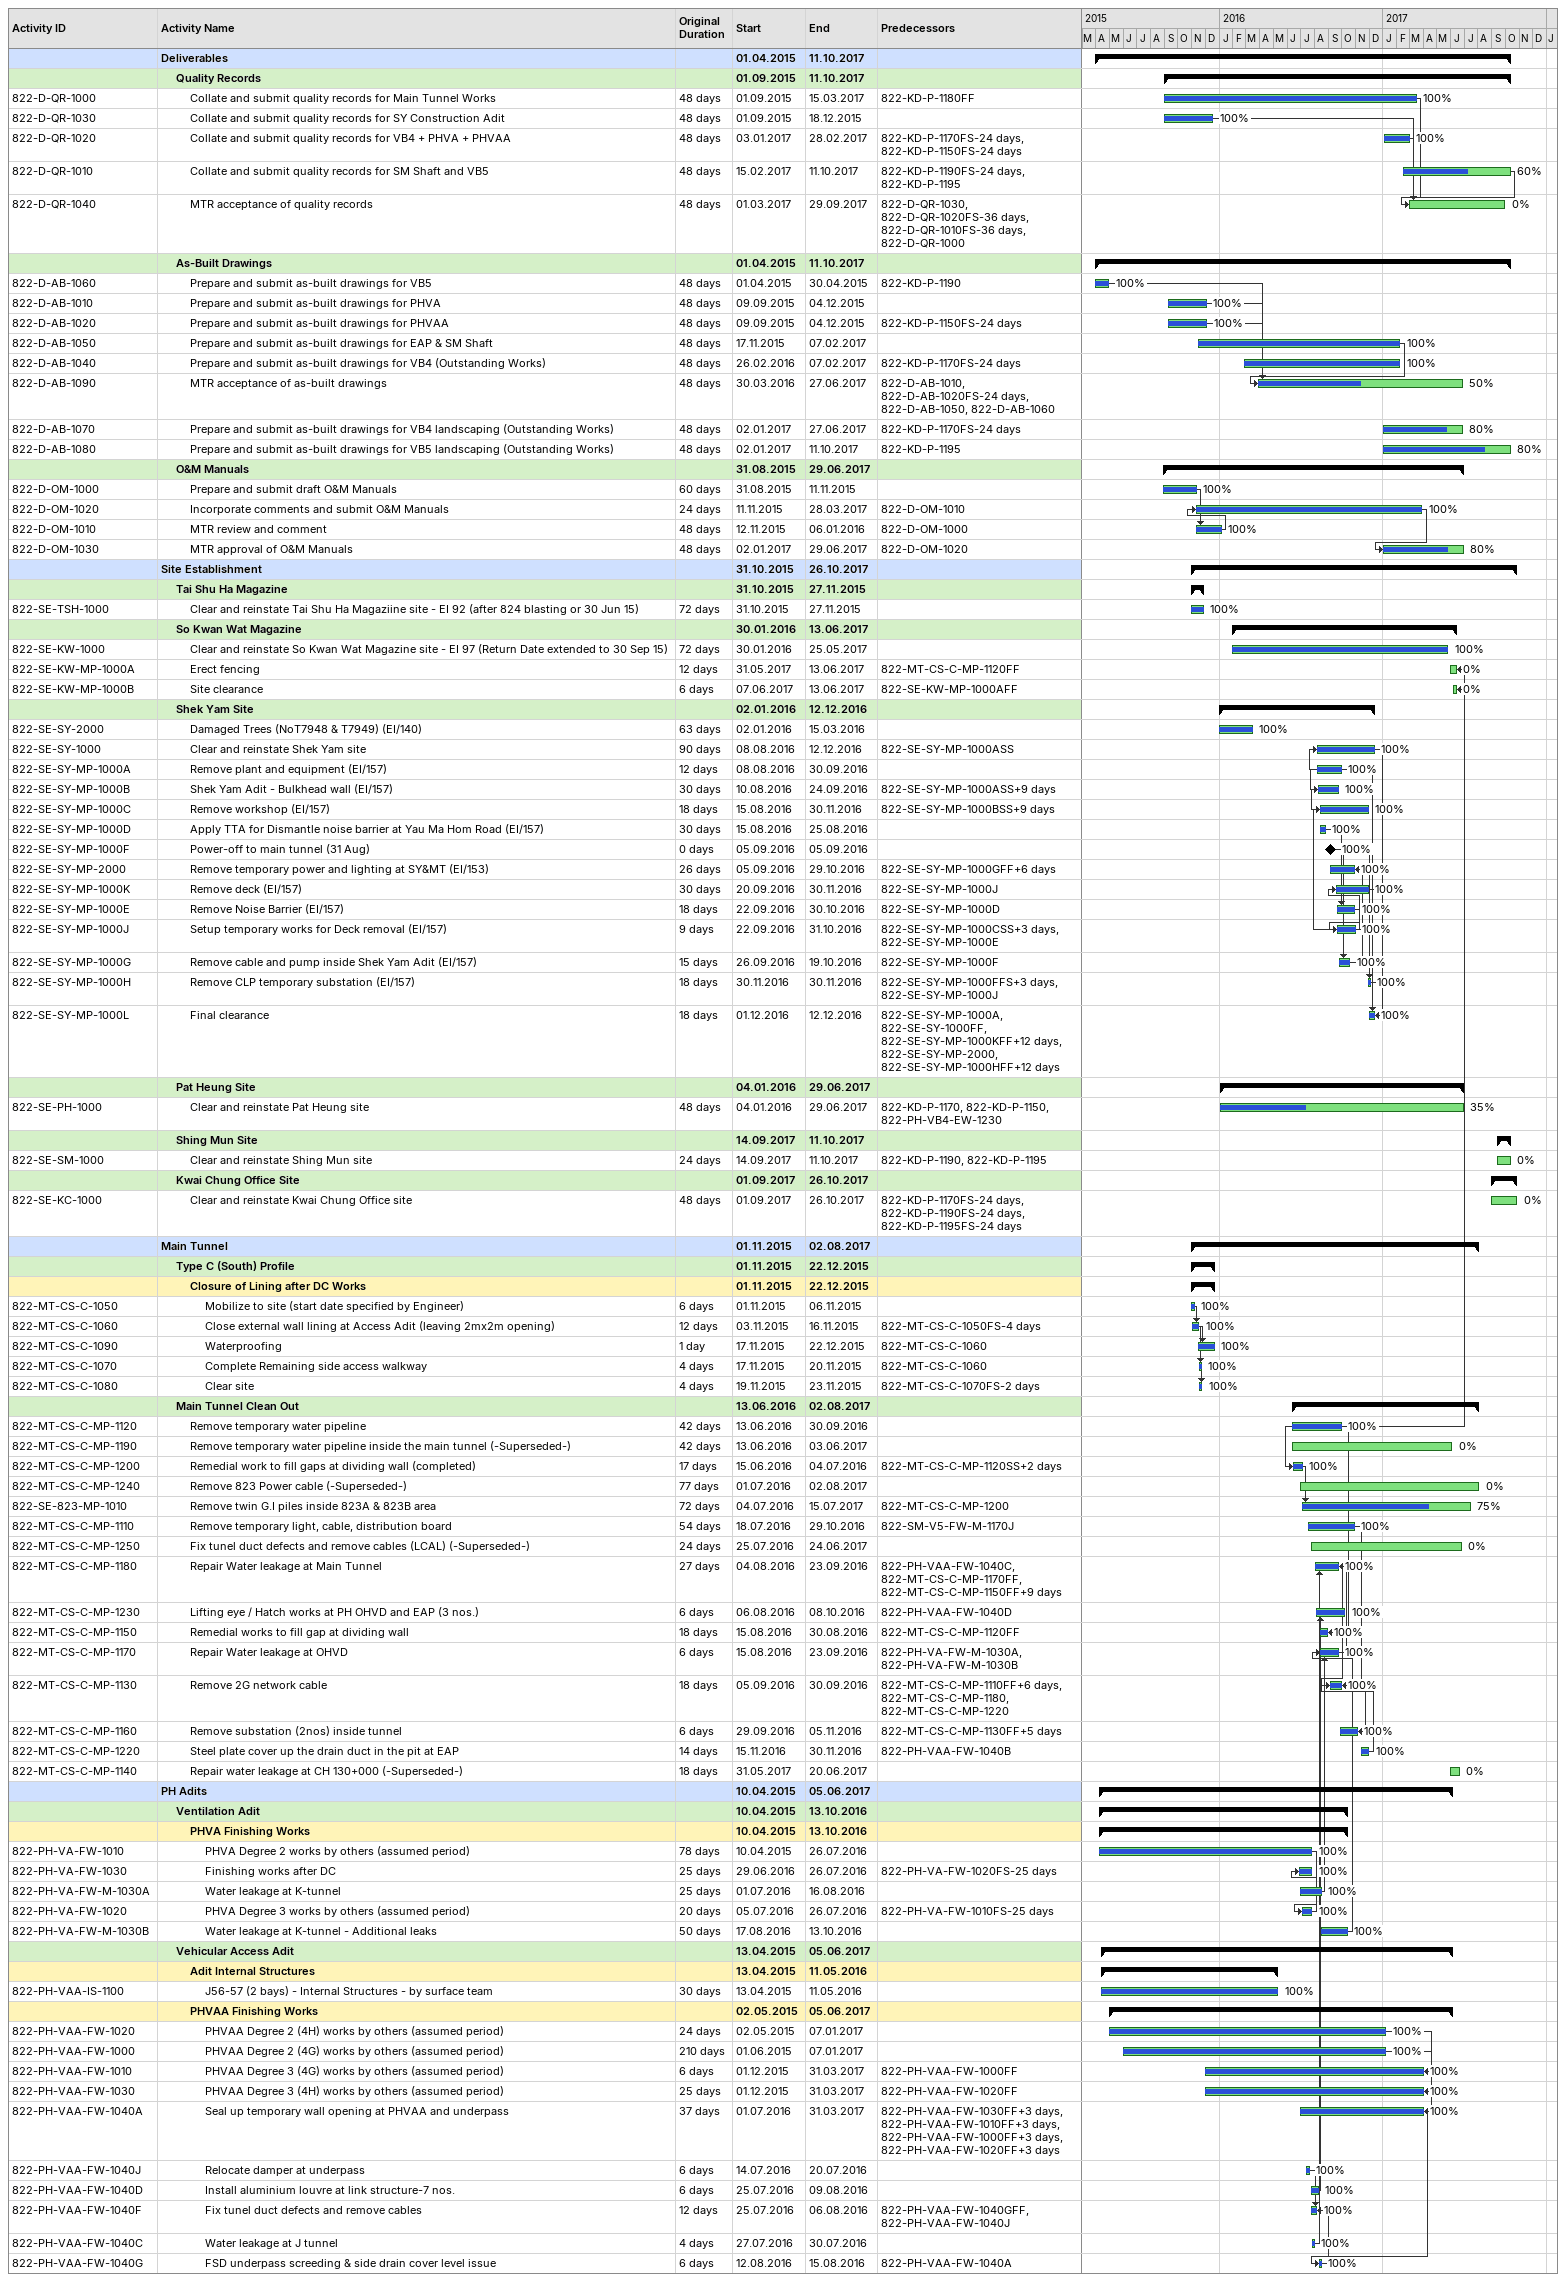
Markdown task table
| ID | Level | Task | Original duration | Start | Finish | Predecessors | % complete |
|---|---|---|---|---|---|---|---|
|  | 1 | **Deliverables** |  | 2015-04-01 | 2017-10-11 |  |  |
|  | 2 | **Quality Records** |  | 2015-09-01 | 2017-10-11 |  |  |
| 822-D-QR-1000 | 3 | Collate and submit quality records for Main Tunnel Works | 48d | 2015-09-01 | 2017-03-15 | 822-KD-P-1180FF | 100 |
| 822-D-QR-1030 | 3 | Collate and submit quality records for SY Construction Adit | 48d | 2015-09-01 | 2015-12-18 |  | 100 |
| 822-D-QR-1020 | 3 | Collate and submit quality records for VB4 + PHVA + PHVAA | 48d | 2017-01-03 | 2017-02-28 | 822-KD-P-1170FS-24d, 822-KD-P-1150FS-24d | 100 |
| 822-D-QR-1010 | 3 | Collate and submit quality records for SM Shaft and VB5 | 48d | 2017-02-15 | 2017-10-11 | 822-KD-P-1190FS-24d, 822-KD-P-1195 | 60 |
| 822-D-QR-1040 | 3 | MTR acceptance of quality records | 48d | 2017-03-01 | 2017-09-29 | 822-D-QR-1030, 822-D-QR-1020FS-36d, 822-D-QR-1010FS-36d, 822-D-QR-1000 | 0 |
|  | 2 | **As-Built Drawings** |  | 2015-04-01 | 2017-10-11 |  |  |
| 822-D-AB-1060 | 3 | Prepare and submit as-built drawings for VB5 | 48d | 2015-04-01 | 2015-04-30 | 822-KD-P-1190 | 100 |
| 822-D-AB-1010 | 3 | Prepare and submit as-built drawings for PHVA | 48d | 2015-09-09 | 2015-12-04 |  | 100 |
| 822-D-AB-1020 | 3 | Prepare and submit as-built drawings for PHVAA | 48d | 2015-09-09 | 2015-12-04 | 822-KD-P-1150FS-24d | 100 |
| 822-D-AB-1050 | 3 | Prepare and submit as-built drawings for EAP & SM Shaft | 48d | 2015-11-17 | 2017-02-07 |  | 100 |
| 822-D-AB-1040 | 3 | Prepare and submit as-built drawings for VB4 (Outstanding Works) | 48d | 2016-02-26 | 2017-02-07 | 822-KD-P-1170FS-24d | 100 |
| 822-D-AB-1090 | 3 | MTR acceptance of as-built drawings | 48d | 2016-03-30 | 2017-06-27 | 822-D-AB-1010, 822-D-AB-1020FS-24d, 822-D-AB-1050, 822-D-AB-1060 | 50 |
| 822-D-AB-1070 | 3 | Prepare and submit as-built drawings for VB4 landscaping (Outstanding Works) | 48d | 2017-01-02 | 2017-06-27 | 822-KD-P-1170FS-24d | 80 |
| 822-D-AB-1080 | 3 | Prepare and submit as-built drawings for VB5 landscaping (Outstanding Works) | 48d | 2017-01-02 | 2017-10-11 | 822-KD-P-1195 | 80 |
|  | 2 | **O&M Manuals** |  | 2015-08-31 | 2017-06-29 |  |  |
| 822-D-OM-1000 | 3 | Prepare and submit draft O&M Manuals | 60d | 2015-08-31 | 2015-11-11 |  | 100 |
| 822-D-OM-1020 | 3 | Incorporate comments and submit O&M Manuals | 24d | 2015-11-11 | 2017-03-28 | 822-D-OM-1010 | 100 |
| 822-D-OM-1010 | 3 | MTR review and comment | 48d | 2015-11-12 | 2016-01-06 | 822-D-OM-1000 | 100 |
| 822-D-OM-1030 | 3 | MTR approval of O&M Manuals | 48d | 2017-01-02 | 2017-06-29 | 822-D-OM-1020 | 80 |
|  | 1 | **Site Establishment** |  | 2015-10-31 | 2017-10-26 |  |  |
|  | 2 | **Tai Shu Ha Magazine** |  | 2015-10-31 | 2015-11-27 |  |  |
| 822-SE-TSH-1000 | 3 | Clear and reinstate Tai Shu Ha Magaziine site - EI 92 (after 824 blasting or 30 Jun 15) | 72d | 2015-10-31 | 2015-11-27 |  | 100 |
|  | 2 | **So Kwan Wat Magazine** |  | 2016-01-30 | 2017-06-13 |  |  |
| 822-SE-KW-1000 | 3 | Clear and reinstate So Kwan Wat Magazine site - EI 97 (Return Date extended to 30 Sep 15) | 72d | 2016-01-30 | 2017-05-25 |  | 100 |
| 822-SE-KW-MP-1000A | 3 | Erect fencing | 12d | 2017-05-31 | 2017-06-13 | 822-MT-CS-C-MP-1120FF | 0 |
| 822-SE-KW-MP-1000B | 3 | Site clearance | 6d | 2017-06-07 | 2017-06-13 | 822-SE-KW-MP-1000AFF | 0 |
|  | 2 | **Shek Yam Site** |  | 2016-01-02 | 2016-12-12 |  |  |
| 822-SE-SY-2000 | 3 | Damaged Trees (NoT7948 & T7949) (EI/140) | 63d | 2016-01-02 | 2016-03-15 |  | 100 |
| 822-SE-SY-1000 | 3 | Clear and reinstate Shek Yam site | 90d | 2016-08-08 | 2016-12-12 | 822-SE-SY-MP-1000ASS | 100 |
| 822-SE-SY-MP-1000A | 3 | Remove plant and equipment (EI/157) | 12d | 2016-08-08 | 2016-09-30 |  | 100 |
| 822-SE-SY-MP-1000B | 3 | Shek Yam Adit - Bulkhead wall (EI/157) | 30d | 2016-08-10 | 2016-09-24 | 822-SE-SY-MP-1000ASS+9d | 100 |
| 822-SE-SY-MP-1000C | 3 | Remove workshop (EI/157) | 18d | 2016-08-15 | 2016-11-30 | 822-SE-SY-MP-1000BSS+9d | 100 |
| 822-SE-SY-MP-1000D | 3 | Apply TTA for Dismantle noise barrier at Yau Ma Hom Road (EI/157) | 30d | 2016-08-15 | 2016-08-25 |  | 100 |
| 822-SE-SY-MP-1000F | 3 | Power-off to main tunnel (31 Aug) | 0d | 2016-09-05 | 2016-09-05 |  | 100 |
| 822-SE-SY-MP-2000 | 3 | Remove temporary power and lighting at SY&MT (EI/153) | 26d | 2016-09-05 | 2016-10-29 | 822-SE-SY-MP-1000GFF+6d | 100 |
| 822-SE-SY-MP-1000K | 3 | Remove deck (EI/157) | 30d | 2016-09-20 | 2016-11-30 | 822-SE-SY-MP-1000J | 100 |
| 822-SE-SY-MP-1000E | 3 | Remove Noise Barrier (EI/157) | 18d | 2016-09-22 | 2016-10-30 | 822-SE-SY-MP-1000D | 100 |
| 822-SE-SY-MP-1000J | 3 | Setup temporary works for Deck removal (EI/157) | 9d | 2016-09-22 | 2016-10-31 | 822-SE-SY-MP-1000CSS+3d, 822-SE-SY-MP-1000E | 100 |
| 822-SE-SY-MP-1000G | 3 | Remove cable and pump inside Shek Yam Adit (EI/157) | 15d | 2016-09-26 | 2016-10-19 | 822-SE-SY-MP-1000F | 100 |
| 822-SE-SY-MP-1000H | 3 | Remove CLP temporary substation (EI/157) | 18d | 2016-11-30 | 2016-11-30 | 822-SE-SY-MP-1000FFS+3d, 822-SE-SY-MP-1000J | 100 |
| 822-SE-SY-MP-1000L | 3 | Final clearance | 18d | 2016-12-01 | 2016-12-12 | 822-SE-SY-MP-1000A, 822-SE-SY-1000FF, 822-SE-SY-MP-1000KFF+12d, 822-SE-SY-MP-2000, 822-SE-SY-MP-1000HFF+12d | 100 |
|  | 2 | **Pat Heung Site** |  | 2016-01-04 | 2017-06-29 |  |  |
| 822-SE-PH-1000 | 3 | Clear and reinstate Pat Heung site | 48d | 2016-01-04 | 2017-06-29 | 822-KD-P-1170, 822-KD-P-1150, 822-PH-VB4-EW-1230 | 35 |
|  | 2 | **Shing Mun Site** |  | 2017-09-14 | 2017-10-11 |  |  |
| 822-SE-SM-1000 | 3 | Clear and reinstate Shing Mun site | 24d | 2017-09-14 | 2017-10-11 | 822-KD-P-1190, 822-KD-P-1195 | 0 |
|  | 2 | **Kwai Chung Office Site** |  | 2017-09-01 | 2017-10-26 |  |  |
| 822-SE-KC-1000 | 3 | Clear and reinstate Kwai Chung Office site | 48d | 2017-09-01 | 2017-10-26 | 822-KD-P-1170FS-24d, 822-KD-P-1190FS-24d, 822-KD-P-1195FS-24d | 0 |
|  | 1 | **Main Tunnel** |  | 2015-11-01 | 2017-08-02 |  |  |
|  | 2 | **Type C (South) Profile** |  | 2015-11-01 | 2015-12-22 |  |  |
|  | 3 | **Closure of Lining after DC Works** |  | 2015-11-01 | 2015-12-22 |  |  |
| 822-MT-CS-C-1050 | 4 | Mobilize to site (start date specified by Engineer) | 6d | 2015-11-01 | 2015-11-06 |  | 100 |
| 822-MT-CS-C-1060 | 4 | Close external wall lining at Access Adit (leaving 2mx2m opening) | 12d | 2015-11-03 | 2015-11-16 | 822-MT-CS-C-1050FS-4d | 100 |
| 822-MT-CS-C-1090 | 4 | Waterproofing | 1d | 2015-11-17 | 2015-12-22 | 822-MT-CS-C-1060 | 100 |
| 822-MT-CS-C-1070 | 4 | Complete Remaining side access walkway | 4d | 2015-11-17 | 2015-11-20 | 822-MT-CS-C-1060 | 100 |
| 822-MT-CS-C-1080 | 4 | Clear site | 4d | 2015-11-19 | 2015-11-23 | 822-MT-CS-C-1070FS-2d | 100 |
|  | 2 | **Main Tunnel Clean Out** |  | 2016-06-13 | 2017-08-02 |  |  |
| 822-MT-CS-C-MP-1120 | 3 | Remove temporary water pipeline | 42d | 2016-06-13 | 2016-09-30 |  | 100 |
| 822-MT-CS-C-MP-1190 | 3 | Remove temporary water pipeline inside the main tunnel (-Superseded-) | 42d | 2016-06-13 | 2017-06-03 |  | 0 |
| 822-MT-CS-C-MP-1200 | 3 | Remedial work to fill gaps at dividing wall (completed) | 17d | 2016-06-15 | 2016-07-04 | 822-MT-CS-C-MP-1120SS+2d | 100 |
| 822-MT-CS-C-MP-1240 | 3 | Remove 823 Power cable (-Superseded-) | 77d | 2016-07-01 | 2017-08-02 |  | 0 |
| 822-SE-823-MP-1010 | 3 | Remove twin G.I piles inside 823A & 823B area | 72d | 2016-07-04 | 2017-07-15 | 822-MT-CS-C-MP-1200 | 75 |
| 822-MT-CS-C-MP-1110 | 3 | Remove temporary light, cable, distribution board | 54d | 2016-07-18 | 2016-10-29 | 822-SM-V5-FW-M-1170J | 100 |
| 822-MT-CS-C-MP-1250 | 3 | Fix tunel duct defects and remove cables (LCAL) (-Superseded-) | 24d | 2016-07-25 | 2017-06-24 |  | 0 |
| 822-MT-CS-C-MP-1180 | 3 | Repair Water leakage at Main Tunnel | 27d | 2016-08-04 | 2016-09-23 | 822-PH-VAA-FW-1040C, 822-MT-CS-C-MP-1170FF, 822-MT-CS-C-MP-1150FF+9d | 100 |
| 822-MT-CS-C-MP-1230 | 3 | Lifting eye / Hatch works at PH OHVD and EAP (3 nos.) | 6d | 2016-08-06 | 2016-10-08 | 822-PH-VAA-FW-1040D | 100 |
| 822-MT-CS-C-MP-1150 | 3 | Remedial works to fill gap at dividing wall | 18d | 2016-08-15 | 2016-08-30 | 822-MT-CS-C-MP-1120FF | 100 |
| 822-MT-CS-C-MP-1170 | 3 | Repair Water leakage at OHVD | 6d | 2016-08-15 | 2016-09-23 | 822-PH-VA-FW-M-1030A, 822-PH-VA-FW-M-1030B | 100 |
| 822-MT-CS-C-MP-1130 | 3 | Remove 2G network cable | 18d | 2016-09-05 | 2016-09-30 | 822-MT-CS-C-MP-1110FF+6d, 822-MT-CS-C-MP-1180, 822-MT-CS-C-MP-1220 | 100 |
| 822-MT-CS-C-MP-1160 | 3 | Remove substation (2nos) inside tunnel | 6d | 2016-09-29 | 2016-11-05 | 822-MT-CS-C-MP-1130FF+5d | 100 |
| 822-MT-CS-C-MP-1220 | 3 | Steel plate cover up the drain duct in the pit at EAP | 14d | 2016-11-15 | 2016-11-30 | 822-PH-VAA-FW-1040B | 100 |
| 822-MT-CS-C-MP-1140 | 3 | Repair water leakage at CH 130+000 (-Superseded-) | 18d | 2017-05-31 | 2017-06-20 |  | 0 |
|  | 1 | **PH Adits** |  | 2015-04-10 | 2017-06-05 |  |  |
|  | 2 | **Ventilation Adit** |  | 2015-04-10 | 2016-10-13 |  |  |
|  | 3 | **PHVA Finishing Works** |  | 2015-04-10 | 2016-10-13 |  |  |
| 822-PH-VA-FW-1010 | 4 | PHVA Degree 2 works by others (assumed period) | 78d | 2015-04-10 | 2016-07-26 |  | 100 |
| 822-PH-VA-FW-1030 | 4 | Finishing works after DC | 25d | 2016-06-29 | 2016-07-26 | 822-PH-VA-FW-1020FS-25d | 100 |
| 822-PH-VA-FW-M-1030A | 4 | Water leakage at K-tunnel | 25d | 2016-07-01 | 2016-08-16 |  | 100 |
| 822-PH-VA-FW-1020 | 4 | PHVA Degree 3 works by others (assumed period) | 20d | 2016-07-05 | 2016-07-26 | 822-PH-VA-FW-1010FS-25d | 100 |
| 822-PH-VA-FW-M-1030B | 4 | Water leakage at K-tunnel - Additional leaks | 50d | 2016-08-17 | 2016-10-13 |  | 100 |
|  | 2 | **Vehicular Access Adit** |  | 2015-04-13 | 2017-06-05 |  |  |
|  | 3 | **Adit Internal Structures** |  | 2015-04-13 | 2016-05-11 |  |  |
| 822-PH-VAA-IS-1100 | 4 | J56-57 (2 bays) - Internal Structures - by surface team | 30d | 2015-04-13 | 2016-05-11 |  | 100 |
|  | 3 | **PHVAA Finishing Works** |  | 2015-05-02 | 2017-06-05 |  |  |
| 822-PH-VAA-FW-1020 | 4 | PHVAA Degree 2 (4H) works by others (assumed period) | 24d | 2015-05-02 | 2017-01-07 |  | 100 |
| 822-PH-VAA-FW-1000 | 4 | PHVAA Degree 2 (4G) works by others (assumed period) | 210d | 2015-06-01 | 2017-01-07 |  | 100 |
| 822-PH-VAA-FW-1010 | 4 | PHVAA Degree 3 (4G) works by others (assumed period) | 6d | 2015-12-01 | 2017-03-31 | 822-PH-VAA-FW-1000FF | 100 |
| 822-PH-VAA-FW-1030 | 4 | PHVAA Degree 3 (4H) works by others (assumed period) | 25d | 2015-12-01 | 2017-03-31 | 822-PH-VAA-FW-1020FF | 100 |
| 822-PH-VAA-FW-1040A | 4 | Seal up temporary wall opening at PHVAA and underpass | 37d | 2016-07-01 | 2017-03-31 | 822-PH-VAA-FW-1030FF+3d, 822-PH-VAA-FW-1010FF+3d, 822-PH-VAA-FW-1000FF+3d, 822-PH-VAA-FW-1020FF+3d | 100 |
| 822-PH-VAA-FW-1040J | 4 | Relocate damper at underpass | 6d | 2016-07-14 | 2016-07-20 |  | 100 |
| 822-PH-VAA-FW-1040D | 4 | Install aluminium louvre at link structure-7 nos. | 6d | 2016-07-25 | 2016-08-09 |  | 100 |
| 822-PH-VAA-FW-1040F | 4 | Fix tunel duct defects and remove cables | 12d | 2016-07-25 | 2016-08-06 | 822-PH-VAA-FW-1040GFF, 822-PH-VAA-FW-1040J | 100 |
| 822-PH-VAA-FW-1040C | 4 | Water leakage at J tunnel | 4d | 2016-07-27 | 2016-07-30 |  | 100 |
| 822-PH-VAA-FW-1040G | 4 | FSD underpass screeding & side drain cover level issue | 6d | 2016-08-12 | 2016-08-15 | 822-PH-VAA-FW-1040A | 100 |
